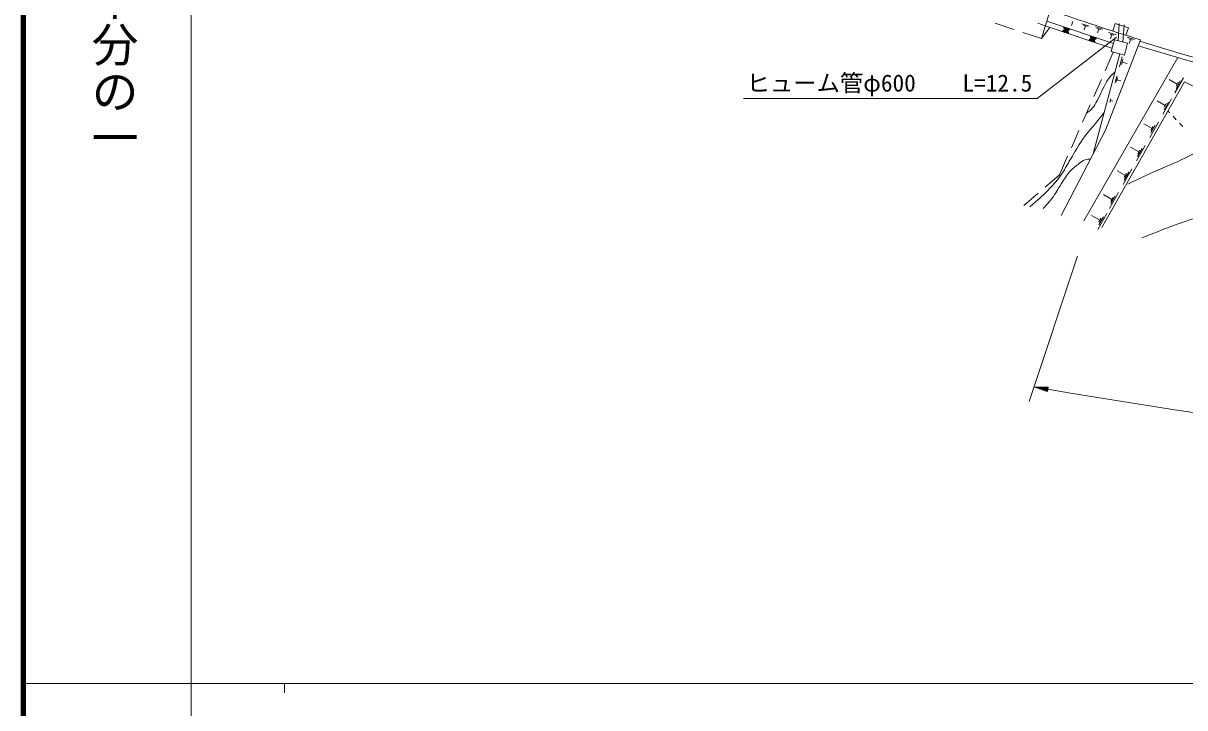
# Model space of a CAD drawing. Units: millimetres, scale not verified. Extents: x 40000 to 680000, y 20000 to 380000.
# Drawn here: x 40000 to 164470, y 202409 to 275778 of the extents above; entities that cross this region are included whole.
import ezdxf
from ezdxf.enums import TextEntityAlignment as Align

# ---------------------------------------------------------------- set-up
doc = ezdxf.new("R2010")
doc.units = ezdxf.units.MM
doc.header["$LTSCALE"] = 1000
for name, color, linetype, lineweight in [('M-BGD', 7, 'Continuous', 13), ('M-STR-HTXT', 7, 'Continuous', 13), ('M-TTL', 2, 'Continuous', 140), ('M-TTL-BAND', 7, 'Continuous', 13)]:
    doc.layers.add(name, color=color, linetype=linetype, lineweight=lineweight)
doc.styles.add('@ＭＳ ゴシック', font='')
doc.styles.add('ＭＳ ゴシック', font='')
doc.styles.get('@ＭＳ ゴシック').set_extended_font_data('@MS Gothic')
doc.styles.get('ＭＳ ゴシック').set_extended_font_data('MS Gothic')

msp = doc.modelspace()

# ---------------------------------------------------------------- linework, layer by layer
at = {"layer": 'M-BGD'}
for p, q in [((150060, 277161), (149123, 274135)), ((144146, 275780), (146160, 275115)), ((148732, 275776), (149515, 275491)), ((149123, 274135), (149998, 275329)), ((156658, 273095), (149528, 275487)), ((149697, 275990), (156827, 273598)), ((152483, 275958), (152345, 275538)), ((153456, 275730), (154242, 275472)), ((153618, 275561), (154011, 275432)), ((153815, 275496), (153677, 275077)), ((154893, 275400), (155679, 275141)), ((155055, 275230), (155448, 275101)), ((155251, 275166), (155114, 274746)), ((157449, 275743), (157321, 273899)), ((157973, 275591), (157847, 273760)), ((147109, 274801), (149123, 274135)), ((156293, 274798), (157106, 274531)), ((156461, 274623), (156867, 274490)), ((156664, 274556), (156522, 274123)), ((158298, 274274), (159085, 274016)), ((158461, 274104), (158854, 273975)), ((158657, 274040), (158519, 273620)), ((155932, 270679), (156810, 272679)), ((153664, 254585), (163719, 272111)), ((154654, 261774), (157526, 272491)), ((157470, 271122), (157753, 272178)), ((157681, 271348), (157823, 271876)), ((157752, 271612), (158315, 271461)), ((157002, 269378), (157203, 270128)), ((154727, 267931), (155531, 269763)), ((157153, 269539), (157253, 269914)), ((157203, 269726), (157603, 269619)), ((163658, 269246), (162797, 269733)), ((164330, 269932), (163417, 268317)), ((163994, 269589), (163538, 268782)), ((163773, 269448), (163544, 269045)), ((156444, 267295), (156547, 267679)), ((163044, 267658), (162131, 266043)), ((153522, 265184), (154326, 267016)), ((156496, 267487), (156752, 267418)), ((162373, 266972), (161512, 267459)), ((162709, 267315), (162252, 266508)), ((162487, 267174), (162259, 266771)), ((162661, 266370), (162868, 266158)), ((161646, 265185), (160720, 263547)), ((163216, 265799), (163565, 265440)), ((152318, 262437), (153121, 264268)), ((160964, 264489), (160091, 264983)), ((161305, 264837), (160842, 264018)), ((161080, 264694), (160849, 264284)), ((163913, 265082), (164262, 264723)), ((160234, 262688), (159295, 261027)), ((151039, 259520), (151916, 261521)), ((159543, 261983), (158657, 262484)), ((159889, 262335), (159419, 261505)), ((159661, 262190), (159426, 261775)), ((158809, 260168), (157857, 258483)), ((149508, 258212), (151039, 259520)), ((158108, 259453), (157210, 259961)), ((158459, 259810), (157983, 258968)), ((158228, 259663), (157989, 259242)), ((147217, 256253), (148748, 257562)), ((156660, 256899), (155749, 257414)), ((157371, 257625), (156405, 255916)), ((157016, 257262), (156533, 256407)), ((156781, 257113), (156540, 256685)), ((155393, 254658), (154482, 255173)), ((156104, 255383), (155138, 253675)), ((155749, 255021), (155265, 254166)), ((155514, 254871), (155272, 254444))]:
    msp.add_line(p, q, dxfattribs=at)
for points in [[(158172, 274484), (158434, 275297), (157006, 275758), (156744, 274945)], [(159720, 273991), (155976, 264311), (151216, 255180)], [(155593, 253870), (164432, 269503), (173306, 265024), (177066, 263555), (180310, 262486), (183296, 261748), (202041, 257528), (209614, 256256), (215253, 255630), (219566, 255630), (227417, 257583), (235797, 258277), (241744, 258351), (241056, 251790), (243561, 259739)]]:
    msp.add_lwpolyline(points, dxfattribs=at)
msp.add_lwpolyline([(156933, 274001), (158350, 273628), (158017, 272362), (156600, 272735)], close=True, dxfattribs=at)
for centre, radius, start, end in [((316010, 766427), 516643, 251.26399, 252.39152), ((151857, 275322), 354, 170.25806, 332.66324), ((151857, 275322), 283, 172.4821, 330.4392), ((151857, 275322), 212, 176.22842, 326.69287), ((151857, 275322), 142, 183.94015, 318.98114), ((151857, 275322), 100, 194.25782, 308.66348), ((151857, 275322), 100, 194.25782, 308.66348), ((151654, 274717), 354, 350.25806, 152.66324), ((151654, 274717), 283, 352.4821, 150.4392), ((151654, 274717), 212, 356.22842, 146.69287), ((151654, 274717), 142, 3.94015, 138.98114), ((151654, 274717), 100, 14.25782, 128.66348), ((151654, 274717), 100, 14.25782, 128.66348), ((154498, 273763), 354, 350.25806, 152.66324), ((154498, 273763), 283, 352.4821, 150.4392), ((154498, 273763), 212, 356.22842, 146.69287), ((154701, 274368), 354, 170.25806, 332.66324), ((154498, 273763), 142, 3.94015, 138.98114), ((154701, 274368), 283, 172.4821, 330.4392), ((154498, 273763), 100, 14.25782, 128.66348), ((154498, 273763), 100, 14.25782, 128.66348), ((154701, 274368), 212, 176.22842, 326.69287), ((154701, 274368), 142, 183.94015, 318.98114), ((154701, 274368), 100, 194.25782, 308.66348), ((154701, 274368), 100, 194.25782, 308.66348), ((250411, 570078), 309829, 252.96807, 267.84749), ((252531, 583157), 323478, 253.28091, 267.56245)]:
    msp.add_arc(centre, radius, start, end, dxfattribs=at)
for points, knots in [([(153948, 266155), (154182, 266302), (154264, 266365), (154439, 266532), (154688, 266771), (154774, 266955), (154950, 267252), (155402, 268018), (155539, 268510), (155972, 269286), (156136, 269578), (156222, 269749), (156437, 270006), (156635, 270243), (156730, 270325), (157007, 270554)], [0, 0, 0, 0, 1, 1, 1, 2, 2, 2, 3, 3, 3, 4, 4, 4, 5, 5, 5, 5]), ([(147850, 256098), (148793, 256896), (149081, 257124), (149791, 257864), (150334, 258430), (150655, 258739), (151115, 259374), (151620, 260070), (151807, 260523), (152254, 261257), (152742, 262057), (152977, 262530), (153509, 263302), (154084, 264136), (154500, 264534), (155136, 265323), (155411, 265665), (155497, 265772), (155840, 266198)], [0, 0, 0, 0, 1, 1, 1, 2, 2, 2, 3, 3, 3, 4, 4, 4, 5, 5, 5, 6, 6, 6, 6]), ([(158353, 258544), (159778, 259214), (160145, 259386), (161300, 259909), (162558, 260479), (163298, 260723), (164534, 261338), (166025, 262080), (166811, 262590), (168252, 263425), (169733, 264284), (170205, 264573), (172010, 265678)], [0, 0, 0, 0, 1, 1, 1, 2, 2, 2, 3, 3, 3, 4, 4, 4, 4]), ([(149279, 255912), (149747, 256400), (149885, 256557), (150232, 257004), (150683, 257584), (150845, 257974), (151255, 258584), (151600, 259098), (151740, 259432), (152161, 259886), (152472, 260220), (152673, 260385), (153044, 260652), (153332, 260860), (153470, 261041), (153811, 261140), (154021, 261201), (154124, 261218), (154366, 261221)], [0, 0, 0, 0, 1, 1, 1, 2, 2, 2, 3, 3, 3, 4, 4, 4, 5, 5, 5, 6, 6, 6, 6]), ([(159877, 252787), (162499, 253805), (163201, 254111), (165380, 254819), (166335, 255129), (166869, 255308), (167836, 255581), (168878, 255875), (169480, 255975), (170545, 256173), (171005, 256259), (171265, 256297), (171730, 256343), (172422, 256410), (172814, 256367), (173508, 256343), (173873, 256330), (174078, 256306), (174440, 256258), (174941, 256191), (175218, 256122), (175710, 256004), (176147, 255899), (176389, 255823), (176810, 255665), (177489, 255410), (177883, 255279), (178504, 254903), (179149, 254513), (179462, 254217), (180028, 253718), (180414, 253378), (180609, 253164), (180959, 252787), (181310, 252408), (181497, 252185), (181806, 251771), (182063, 251425), (182184, 251213), (182398, 250839), (182788, 250159), (182992, 249769), (183330, 249061), (183938, 247786), (184067, 247286), (184600, 245675)], [0, 0, 0, 0, 1, 1, 1, 2, 2, 2, 3, 3, 3, 4, 4, 4, 5, 5, 5, 6, 6, 6, 7, 7, 7, 8, 8, 8, 9, 9, 9, 10, 10, 10, 11, 11, 11, 12, 12, 12, 13, 13, 13, 14, 14, 14, 15, 15, 15, 15])]:
    msp.add_open_spline(points, degree=3, knots=knots, dxfattribs=at)
at = {"layer": 'M-STR-HTXT'}
for p, q in [((152992, 250808), (147789, 235236)), ((148309, 236791), (149746, 236293)), ((148309, 236791), (149830, 236786)), ((148309, 236791), (149788, 236539)), ((149779, 236490), (148596, 236691)), ((149796, 236589), (148613, 236790)), ((148884, 236592), (149771, 236441)), ((148917, 236789), (149804, 236638)), ((149813, 236687), (149221, 236788)), ((149525, 236787), (149821, 236736)), ((149746, 236293), (149830, 236786)), ((149762, 236391), (149171, 236492)), ((149458, 236392), (149754, 236342))]:
    msp.add_line(p, q, dxfattribs=at)
msp.add_lwpolyline([(157151, 274272), (148646, 267702), (117196, 267702)], dxfattribs=at)
msp.add_arc((300705, 1131197), 907296, 260.42506, 269.54011, dxfattribs=at)
at = {"layer": 'M-TTL'}
msp.add_line((40000, 380000), (40000, 20000), dxfattribs=at)
at = {"layer": 'M-TTL-BAND'}
for p, q in [((58000, 370000), (58000, 20000)), ((40000, 205000), (579000, 205000)), ((68000, 205000), (68000, 204000))]:
    msp.add_line(p, q, dxfattribs=at)

# ---------------------------------------------------------------- texts
at = {"layer": 'M-STR-HTXT', "style": 'ＭＳ ゴシック'}
msp.add_text('ヒューム管φ600\u3000\u3000L=12.5', height=1833, dxfattribs=at).set_placement((132821, 267902), align=Align.BOTTOM_CENTER)
at = {"layer": 'M-TTL-BAND', "style": '@ＭＳ ゴシック'}
msp.add_text('縮尺千分の一', height=3666, rotation=270, dxfattribs=at).set_placement((49777, 261030), align=Align.MIDDLE_RIGHT)

doc.saveas('drawing.dxf')
